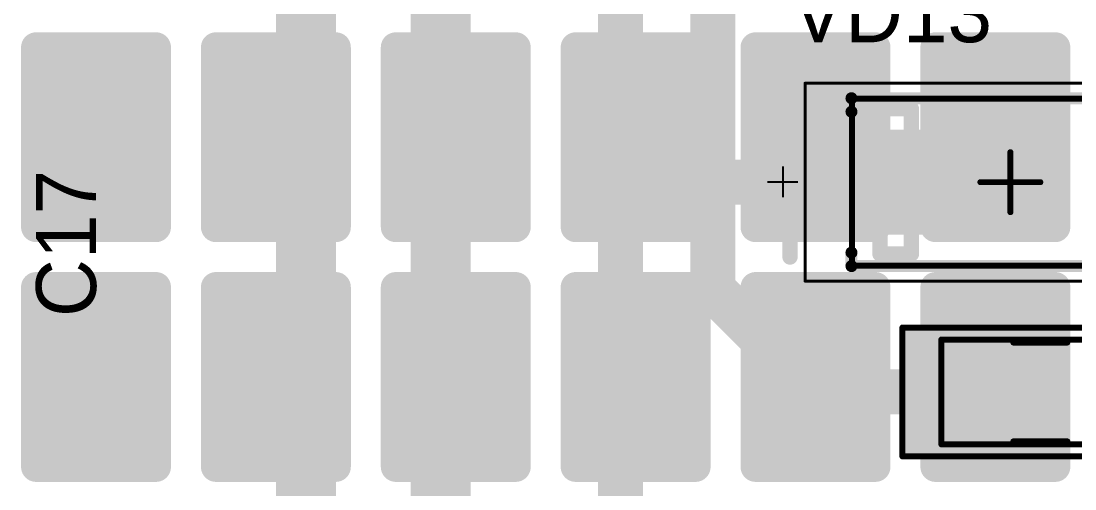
# Model space of a CAD drawing. Header units: millimetres. Extents: x 25 to 183, y 185 to 406.
# Drawn here: x 54.4 to 71.98, y 241.28 to 249.09 of the extents above; entities that cross this region are included whole.
import ezdxf

# ---------------------------------------------------------------- set-up
doc = ezdxf.new("R2010")
doc.units = ezdxf.units.MM
for name, color, linetype in [('BottomSolder', 6, 'Continuous'), ('Mechanical13', 56, 'Continuous'), ('Mechanical15', 56, 'Continuous'), ('TopLayer', 1, 'Continuous'), ('TopOverlay', 2, 'Continuous'), ('TopPaste', 8, 'Continuous'), ('TopSolder', 216, 'Continuous')]:
    doc.layers.add(name, color=color, linetype=linetype)

# ---------------------------------------------------------------- blocks, each defined once
blk = doc.blocks.new('SMD_R_1206_125')
at = {"layer": 'Mechanical13', "const_width": 0.0999998}
for points in [[(-1.64999924, -0.8749995199999999), (-1.64999924, 0.8749995199999999)], [(-1.64999924, 0.8749995199999999), (1.65000178, 0.8749995199999999)], [(1.65000178, -0.8749995199999999), (1.65000178, 0.8749995199999999)], [(-1.64999924, -0.8749995199999999), (1.65000178, -0.8749995199999999)]]:
    blk.add_lwpolyline(points, dxfattribs=at)
at = {"layer": 'Mechanical13', "const_width": 0.0499999}
for points in [[(-1.67499792, 0.8749995199999999, 1), (-1.62500056, 0.8749995199999999, 1)], [(-1.67499792, 0.8749995199999999, 1), (-1.62500056, 0.8749995199999999, 1)], [(1.6250031, 0.8749995199999999, 1), (1.67500046, 0.8749995199999999, 1)], [(1.6250031, 0.8749995199999999, 1), (1.67500046, 0.8749995199999999, 1)], [(-1.67499792, -0.8749995199999999, 1), (-1.62500056, -0.8749995199999999, 1)], [(-1.67499792, -0.8749995199999999, 1), (-1.62500056, -0.8749995199999999, 1)], [(1.6250031, -0.8749995199999999, 1), (1.67500046, -0.8749995199999999, 1)], [(1.6250031, -0.8749995199999999, 1), (1.67500046, -0.8749995199999999, 1)]]:
    blk.add_lwpolyline(points, format="xyb", close=True, dxfattribs=at)
at = {"layer": 'Mechanical15', "const_width": 0.0499999}
for points in [[(-2.32499916, -1.07499912), (-2.32499916, 1.07499912)], [(-2.32499916, 1.07499912), (2.30000048, 1.07499912)], [(2.30000048, -1.07499912), (2.30000048, 1.07499912)], [(-2.32499916, -1.07499912), (2.30000048, -1.07499912)]]:
    blk.add_lwpolyline(points, dxfattribs=at)
at = {"layer": 'Mechanical15', "const_width": 0.02499868}
for points in [[(-2.3374985, 1.07499912, 1), (-2.31249982, 1.07499912, 1)], [(-2.3374985, 1.07499912, 1), (-2.31249982, 1.07499912, 1)], [(2.28750114, 1.07499912, 1), (2.31249982, 1.07499912, 1)], [(2.28750114, 1.07499912, 1), (2.31249982, 1.07499912, 1)], [(-2.3374985, -1.07499912, 1), (-2.31249982, -1.07499912, 1)], [(-2.3374985, -1.07499912, 1), (-2.31249982, -1.07499912, 1)], [(2.28750114, -1.07499912, 1), (2.31249982, -1.07499912, 1)], [(2.28750114, -1.07499912, 1), (2.31249982, -1.07499912, 1)]]:
    blk.add_lwpolyline(points, format="xyb", close=True, dxfattribs=at)
at = {"layer": 'TopLayer'}
for points in [[(-1.05000044, -0.9249994199999999), (-1.05000044, 0.9249994199999999), (-2.14999824, -0.9249994199999999), (-2.14999824, 0.9249994199999999)], [(2.15000078, -0.9249994199999999), (2.15000078, 0.9249994199999999), (1.05000298, -0.9249994199999999), (1.05000298, 0.9249994199999999)]]:
    blk.add_solid(points, dxfattribs=at)
at = {"layer": 'TopOverlay', "const_width": 0.0999998}
for points in [[(-2.30000048, -1.07499912), (-2.30000048, 1.07499912)], [(-2.30000048, 1.07499912), (2.30000048, 1.07499912)], [(2.30000048, -1.07499912), (2.30000048, 1.07499912)], [(-0.4499991, 0.8249996199999999), (0.45000164, 0.8249996199999999)], [(-0.4499991, -0.8249996199999999), (0.45000164, -0.8249996199999999)], [(-2.30000048, -1.07499912), (2.30000048, -1.07499912)]]:
    blk.add_lwpolyline(points, dxfattribs=at)
at = {"layer": 'TopOverlay', "const_width": 0.0499999}
for points in [[(-2.32499916, 1.07499912, 1), (-2.2750018, 1.07499912, 1)], [(-2.32499916, 1.07499912, 1), (-2.2750018, 1.07499912, 1)], [(2.2750018, 1.07499912, 1), (2.32499916, 1.07499912, 1)], [(2.2750018, 1.07499912, 1), (2.32499916, 1.07499912, 1)], [(-0.47499778, 0.8249996199999999, 1), (-0.42500042, 0.8249996199999999, 1)], [(0.42500296, 0.8249996199999999, 1), (0.47500032, 0.8249996199999999, 1)], [(-0.47499778, -0.8249996199999999, 1), (-0.42500042, -0.8249996199999999, 1)], [(0.42500296, -0.8249996199999999, 1), (0.47500032, -0.8249996199999999, 1)], [(-2.32499916, -1.07499912, 1), (-2.2750018, -1.07499912, 1)], [(-2.32499916, -1.07499912, 1), (-2.2750018, -1.07499912, 1)], [(2.2750018, -1.07499912, 1), (2.32499916, -1.07499912, 1)], [(2.2750018, -1.07499912, 1), (2.32499916, -1.07499912, 1)]]:
    blk.add_lwpolyline(points, format="xyb", close=True, dxfattribs=at)
at = {"layer": 'TopPaste'}
for points in [[(-1.05000044, -0.9249994199999999), (-1.05000044, 0.9249994199999999), (-2.14999824, -0.9249994199999999), (-2.14999824, 0.9249994199999999)], [(2.15000078, -0.9249994199999999), (2.15000078, 0.9249994199999999), (1.05000298, -0.9249994199999999), (1.05000298, 0.9249994199999999)]]:
    blk.add_solid(points, dxfattribs=at)
at = {"layer": 'TopSolder'}
for points in [[(-0.9484004399999999, -1.02659942), (-0.9484004399999999, 1.02659942), (-2.25159824, -1.02659942), (-2.25159824, 1.02659942)], [(2.25160078, -1.02659942), (2.25160078, 1.02659942), (0.9484029799999999, -1.02659942), (0.9484029799999999, 1.02659942)]]:
    blk.add_solid(points, dxfattribs=at)
blk = doc.blocks.new('DO_214AC_138')
at = {"layer": 'Mechanical13'}
for points, const_width in [([(2.6399998, 1.39499848), (-2.6399998, 1.39499848)], 0.0999998), ([(-2.6399998, 1.39499848), (-2.6399998, -1.39500102)], 0.0999998), ([(2.6399998, 1.39499848), (2.6399998, -1.39500102)], 0.0999998), ([(1.64999924, 1.20000014), (1.64999924, -1.22499882)], 0.254), ([(2.17499946, 1.20000014), (1.64999924, 1.20000014)], 0.254), ([(2.17499946, 1.20000014), (2.17499946, -1.22499882)], 0.254), ([(2.17499946, -1.22499882), (1.64999924, -1.22499882)], 0.254), ([(2.6399998, -1.39500102), (-2.6399998, -1.39500102)], 0.0999998)]:
    blk.add_lwpolyline(points, dxfattribs=dict(at, const_width=const_width))
for points, const_width in [([(-2.66499848, 1.39499848, 1), (-2.61500112, 1.39499848, 1)], 0.0499999), ([(-2.66499848, 1.39499848, 1), (-2.61500112, 1.39499848, 1)], 0.0499999), ([(2.61500112, 1.39499848, 1), (2.66499848, 1.39499848, 1)], 0.0499999), ([(2.61500112, 1.39499848, 1), (2.66499848, 1.39499848, 1)], 0.0499999), ([(1.58649924, 1.20000014, 1), (1.71349924, 1.20000014, 1)], 0.127), ([(1.58649924, 1.20000014, 1), (1.71349924, 1.20000014, 1)], 0.127), ([(2.11149946, 1.20000014, 1), (2.23849946, 1.20000014, 1)], 0.127), ([(2.11149946, 1.20000014, 1), (2.23849946, 1.20000014, 1)], 0.127), ([(1.58649924, -1.22499882, 1), (1.71349924, -1.22499882, 1)], 0.127), ([(1.58649924, -1.22499882, 1), (1.71349924, -1.22499882, 1)], 0.127), ([(2.11149946, -1.22499882, 1), (2.23849946, -1.22499882, 1)], 0.127), ([(2.11149946, -1.22499882, 1), (2.23849946, -1.22499882, 1)], 0.127), ([(-2.66499848, -1.39500102, 1), (-2.61500112, -1.39500102, 1)], 0.0499999), ([(-2.66499848, -1.39500102, 1), (-2.61500112, -1.39500102, 1)], 0.0499999), ([(2.61500112, -1.39500102, 1), (2.66499848, -1.39500102, 1)], 0.0499999), ([(2.61500112, -1.39500102, 1), (2.66499848, -1.39500102, 1)], 0.0499999)]:
    blk.add_lwpolyline(points, format="xyb", close=True, dxfattribs=dict(at, const_width=const_width))
blk.add_solid([(-2.6399744, -1.39499594), (-1.9298158, -1.39499594), (-2.6399744, 1.39500102), (-1.9298158, 1.39500102)], dxfattribs=at)
at = {"layer": 'Mechanical15'}
for points, const_width in [([(3.4249995, 1.64999924), (-3.4249995, 1.64999924)], 0.0499999), ([(-3.4249995, 1.64999924), (-3.4249995, -1.64999924)], 0.0499999), ([(3.4249995, 1.64999924), (3.4249995, -1.64999924)], 0.0499999), ([(0, 0.499999), (0, -0.50000154)], 0.0999998), ([(0.499999, 0), (-0.499999, 0)], 0.0999998), ([(3.4249995, -1.64999924), (-3.4249995, -1.64999924)], 0.0499999)]:
    blk.add_lwpolyline(points, dxfattribs=dict(at, const_width=const_width))
for points, const_width in [([(-3.43749884, 1.64999924, 1), (-3.41250016, 1.64999924, 1)], 0.02499868), ([(-3.43749884, 1.64999924, 1), (-3.41250016, 1.64999924, 1)], 0.02499868), ([(3.41250016, 1.64999924, 1), (3.43749884, 1.64999924, 1)], 0.02499868), ([(3.41250016, 1.64999924, 1), (3.43749884, 1.64999924, 1)], 0.02499868), ([(-0.02499868, 0.499999, 1), (0.02499868, 0.499999, 1)], 0.0499999), ([(-0.52499768, 0, 1), (-0.47500032, 0, 1)], 0.0499999), ([(0.47500032, 0, 1), (0.52499768, 0, 1)], 0.0499999), ([(-0.02499868, -0.50000154, 1), (0.02499868, -0.50000154, 1)], 0.0499999), ([(-3.43749884, -1.64999924, 1), (-3.41250016, -1.64999924, 1)], 0.02499868), ([(-3.43749884, -1.64999924, 1), (-3.41250016, -1.64999924, 1)], 0.02499868), ([(3.41250016, -1.64999924, 1), (3.43749884, -1.64999924, 1)], 0.02499868), ([(3.41250016, -1.64999924, 1), (3.43749884, -1.64999924, 1)], 0.02499868)]:
    blk.add_lwpolyline(points, format="xyb", close=True, dxfattribs=dict(at, const_width=const_width))
at = {"layer": 'TopLayer'}
for points in [[(-1.29999994, -0.77499972), (-1.29999994, 0.77499972), (-3.30000102, -0.77499972), (-3.30000102, 0.77499972)], [(3.30000102, -0.77499972), (3.30000102, 0.77499972), (1.29999994, -0.77499972), (1.29999994, 0.77499972)]]:
    blk.add_solid(points, dxfattribs=at)
at = {"layer": 'TopOverlay'}
for p, q in [((3.7960808, -0.25979374), (3.7960808, 0.24804116)), ((4.04999952, -0.00587756), (3.54216462, -0.00587756))]:
    blk.add_line(p, q, dxfattribs=at)
for points, const_width in [([(-2.64999978, 1.39999974), (-2.64999978, 1.17499892)], 0.1999996), ([(2.64999978, 1.39999974), (-2.64999978, 1.39999974)], 0.1999996), ([(2.64999978, 1.39999974), (2.64999978, 1.17499892)], 0.1999996), ([(3.674999, 1.25000004), (3.674999, -1.25000004)], 0.254), ([(-2.64999978, -1.17500146), (-2.64999978, -1.39999974)], 0.1999996), ([(2.64999978, -1.17500146), (2.64999978, -1.39999974)], 0.1999996), ([(2.64999978, -1.39999974), (-2.64999978, -1.39999974)], 0.1999996)]:
    blk.add_lwpolyline(points, dxfattribs=dict(at, const_width=const_width))
for points, const_width in [([(-2.69999968, 1.39999974, 1), (-2.59999988, 1.39999974, 1)], 0.0999998), ([(-2.69999968, 1.39999974, 1), (-2.59999988, 1.39999974, 1)], 0.0999998), ([(2.59999988, 1.39999974, 1), (2.69999968, 1.39999974, 1)], 0.0999998), ([(2.59999988, 1.39999974, 1), (2.69999968, 1.39999974, 1)], 0.0999998), ([(-2.69999968, 1.17499892, 1), (-2.59999988, 1.17499892, 1)], 0.0999998), ([(2.59999988, 1.17499892, 1), (2.69999968, 1.17499892, 1)], 0.0999998), ([(3.611499, 1.25000004, 1), (3.738499, 1.25000004, 1)], 0.127), ([(-2.69999968, -1.17500146, 1), (-2.59999988, -1.17500146, 1)], 0.0999998), ([(2.59999988, -1.17500146, 1), (2.69999968, -1.17500146, 1)], 0.0999998), ([(3.611499, -1.25000004, 1), (3.738499, -1.25000004, 1)], 0.127), ([(-2.69999968, -1.39999974, 1), (-2.59999988, -1.39999974, 1)], 0.0999998), ([(-2.69999968, -1.39999974, 1), (-2.59999988, -1.39999974, 1)], 0.0999998), ([(2.59999988, -1.39999974, 1), (2.69999968, -1.39999974, 1)], 0.0999998), ([(2.59999988, -1.39999974, 1), (2.69999968, -1.39999974, 1)], 0.0999998)]:
    blk.add_lwpolyline(points, format="xyb", close=True, dxfattribs=dict(at, const_width=const_width))
at = {"layer": 'TopPaste'}
for points in [[(-1.29999994, -0.77499972), (-1.29999994, 0.77499972), (-3.30000102, -0.77499972), (-3.30000102, 0.77499972)], [(3.30000102, -0.77499972), (3.30000102, 0.77499972), (1.29999994, -0.77499972), (1.29999994, 0.77499972)]]:
    blk.add_solid(points, dxfattribs=at)
at = {"layer": 'TopSolder'}
for points in [[(-1.19839994, -0.87659972), (-1.19839994, 0.87659972), (-3.40160102, -0.87659972), (-3.40160102, 0.87659972)], [(3.40160102, -0.87659972), (3.40160102, 0.87659972), (1.19839994, -0.87659972), (1.19839994, 0.87659972)]]:
    blk.add_solid(points, dxfattribs=at)

msp = doc.modelspace()

# ---------------------------------------------------------------- linework, layer by layer
at = {"layer": 'BottomSolder', "const_width": 0.2499995}
for points in [[(54.52500144, 248.649998, 1), (54.77499839999999, 248.649998, 1)], [(56.52500251999999, 248.649998, 1), (56.77499948, 248.649998, 1)], [(57.5250056, 248.65000308, 1), (57.77500256, 248.65000308, 1)], [(59.52500668, 248.65000308, 1), (59.77500363999999, 248.65000308, 1)], [(60.52500214, 248.649998, 1), (60.7749991, 248.649998, 1)], [(62.52500321999999, 248.649998, 1), (62.77500018, 248.649998, 1)], [(63.52500121999999, 248.649998, 1), (63.77499818, 248.649998, 1)], [(65.5250023, 248.649998, 1), (65.77499926, 248.649998, 1)], [(66.52500284, 248.649998, 1), (66.7749998, 248.649998, 1)], [(68.52500392, 248.649998, 1), (68.77500088, 248.649998, 1)], [(69.52500192, 248.65000054, 1), (69.77499888, 248.65000054, 1)], [(71.525003, 248.65000054, 1), (71.77499996, 248.65000054, 1)], [(54.52500144, 245.64999892, 1), (54.77499839999999, 245.64999892, 1)], [(56.52500251999999, 245.64999892, 1), (56.77499948, 245.64999892, 1)], [(57.5250056, 245.650004, 1), (57.77500256, 245.650004, 1)], [(59.52500668, 245.650004, 1), (59.77500363999999, 245.650004, 1)], [(60.52500214, 245.64999892, 1), (60.7749991, 245.64999892, 1)], [(62.52500321999999, 245.64999892, 1), (62.77500018, 245.64999892, 1)], [(63.52500121999999, 245.64999892, 1), (63.77499818, 245.64999892, 1)], [(65.5250023, 245.64999892, 1), (65.77499926, 245.64999892, 1)], [(66.52500284, 245.64999892, 1), (66.7749998, 245.64999892, 1)], [(68.52500392, 245.64999892, 1), (68.77500088, 245.64999892, 1)], [(69.52500192, 245.65000146, 1), (69.77499888, 245.65000146, 1)], [(71.525003, 245.65000146, 1), (71.77499996, 245.65000146, 1)], [(54.52500144, 244.64999838, 1), (54.77499839999999, 244.64999838, 1)], [(56.52500251999999, 244.64999838, 1), (56.77499948, 244.64999838, 1)], [(57.5250056, 244.65000346, 1), (57.77500256, 244.65000346, 1)], [(59.52500668, 244.65000346, 1), (59.77500363999999, 244.65000346, 1)], [(60.52500214, 244.64999838, 1), (60.7749991, 244.64999838, 1)], [(62.52500321999999, 244.64999838, 1), (62.77500018, 244.64999838, 1)], [(63.52500121999999, 244.64999838, 1), (63.77499818, 244.64999838, 1)], [(65.5250023, 244.64999838, 1), (65.77499926, 244.64999838, 1)], [(66.52500284, 244.64999838, 1), (66.7749998, 244.64999838, 1)], [(68.52500392, 244.64999838, 1), (68.77500088, 244.64999838, 1)], [(69.52500192, 244.65000092, 1), (69.77499888, 244.65000092, 1)], [(71.525003, 244.65000092, 1), (71.77499996, 244.65000092, 1)], [(54.52500144, 241.6499993, 1), (54.77499839999999, 241.6499993, 1)], [(56.52500251999999, 241.6499993, 1), (56.77499948, 241.6499993, 1)], [(57.5250056, 241.65000438, 1), (57.77500256, 241.65000438, 1)], [(59.52500668, 241.65000438, 1), (59.77500363999999, 241.65000438, 1)], [(60.52500214, 241.6499993, 1), (60.7749991, 241.6499993, 1)], [(62.52500321999999, 241.6499993, 1), (62.77500018, 241.6499993, 1)], [(63.52500121999999, 241.6499993, 1), (63.77499818, 241.6499993, 1)], [(65.5250023, 241.6499993, 1), (65.77499926, 241.6499993, 1)], [(66.52500284, 241.6499993, 1), (66.7749998, 241.6499993, 1)], [(68.52500392, 241.6499993, 1), (68.77500088, 241.6499993, 1)], [(69.52500192, 241.65000184, 1), (69.77499888, 241.65000184, 1)], [(71.525003, 241.65000184, 1), (71.77499996, 241.65000184, 1)]]:
    msp.add_lwpolyline(points, format="xyb", close=True, dxfattribs=at)
at = {"layer": 'BottomSolder'}
for points in [[(56.650001, 245.39999942), (56.650001, 248.8999975), (54.64999992, 245.39999942), (54.64999992, 248.8999975)], [(59.65000516, 245.4000045), (59.65000516, 248.90000258), (57.65000408, 245.4000045), (57.65000408, 248.90000258)], [(62.6500017, 245.39999942), (62.6500017, 248.8999975), (60.65000062, 245.39999942), (60.65000062, 248.8999975)], [(65.65000078, 245.39999942), (65.65000078, 248.8999975), (63.6499997, 245.39999942), (63.6499997, 248.8999975)], [(68.65000239999999, 245.39999942), (68.65000239999999, 248.8999975), (66.65000132, 245.39999942), (66.65000132, 248.8999975)], [(71.65000148, 245.40000196), (71.65000148, 248.90000004), (69.6500004, 245.40000196), (69.6500004, 248.90000004)], [(56.9000005, 245.64999892), (56.9000005, 248.649998), (54.40000042, 245.64999892), (54.40000042, 248.649998)], [(59.90000465999999, 245.650004), (59.90000465999999, 248.65000308), (57.40000457999999, 245.650004), (57.40000457999999, 248.65000308)], [(62.9000012, 245.64999892), (62.9000012, 248.649998), (60.40000112, 245.64999892), (60.40000112, 248.649998)], [(65.90000028, 245.64999892), (65.90000028, 248.649998), (63.40000019999999, 245.64999892), (63.40000019999999, 248.649998)], [(68.90000189999999, 245.64999892), (68.90000189999999, 248.649998), (66.40000182, 245.64999892), (66.40000182, 248.649998)], [(71.90000098, 245.65000146), (71.90000098, 248.65000054), (69.4000009, 245.65000146), (69.4000009, 248.65000054)], [(56.650001, 241.3999998), (56.650001, 244.89999788), (54.64999992, 241.3999998), (54.64999992, 244.89999788)], [(59.65000516, 241.40000488), (59.65000516, 244.90000296), (57.65000408, 241.40000488), (57.65000408, 244.90000296)], [(62.6500017, 241.3999998), (62.6500017, 244.89999788), (60.65000062, 241.3999998), (60.65000062, 244.89999788)], [(65.65000078, 241.3999998), (65.65000078, 244.89999788), (63.6499997, 241.3999998), (63.6499997, 244.89999788)], [(68.65000239999999, 241.3999998), (68.65000239999999, 244.89999788), (66.65000132, 241.3999998), (66.65000132, 244.89999788)], [(71.65000148, 241.40000234), (71.65000148, 244.90000042), (69.6500004, 241.40000234), (69.6500004, 244.90000042)], [(56.9000005, 241.6499993), (56.9000005, 244.64999838), (54.40000042, 241.6499993), (54.40000042, 244.64999838)], [(59.90000465999999, 241.65000438), (59.90000465999999, 244.65000346), (57.40000457999999, 241.65000438), (57.40000457999999, 244.65000346)], [(62.9000012, 241.6499993), (62.9000012, 244.64999838), (60.40000112, 241.6499993), (60.40000112, 244.64999838)], [(65.90000028, 241.6499993), (65.90000028, 244.64999838), (63.40000019999999, 241.6499993), (63.40000019999999, 244.64999838)], [(68.90000189999999, 241.6499993), (68.90000189999999, 244.64999838), (66.40000182, 241.6499993), (66.40000182, 244.64999838)], [(71.90000098, 241.65000184), (71.90000098, 244.65000092), (69.4000009, 241.65000184), (69.4000009, 244.65000092)]]:
    msp.add_solid(points, dxfattribs=at)
at = {"layer": 'TopLayer'}
for points, const_width in [([(64.40000074, 237.89999918), (64.40000074, 256.64999978)], 0.75000104), ([(65.9400002, 246.39999996), (65.9400002, 256.6899997)], 0.75000104), ([(59.15000108, 234.14999906), (59.15000108, 252.40000066)], 1.00000054), ([(61.39999912, 234.14999906), (61.39999912, 251.89999912)], 1.00000054), ([(65.9400002, 246.39999996), (68.59999995999999, 246.39999996)], 0.75000104), ([(65.9400002, 244.610001), (65.9400002, 246.39999996)], 0.75000104), ([(65.9400002, 244.610001), (67.65000186, 242.89999934)], 0.75000104), ([(67.65000186, 242.89999934), (69.79999756, 242.89999934)], 0.75000104), ([(69.79999756, 242.89999934), (69.80000009999999, 242.90000188)], 0.75000104)]:
    msp.add_lwpolyline(points, dxfattribs=dict(at, const_width=const_width))
at = {"layer": 'TopLayer', "const_width": 0.37500052}
for points in [[(65.75249993999999, 246.39999996, 1), (66.12750046, 246.39999996, 1)], [(65.75249993999999, 246.39999996, 1), (66.12750046, 246.39999996, 1)], [(65.75249993999999, 246.39999996, 1), (66.12750046, 246.39999996, 1)], [(68.4124997, 246.39999996, 1), (68.78750022, 246.39999996, 1)], [(65.75249993999999, 244.610001, 1), (66.12750046, 244.610001, 1)], [(65.75249993999999, 244.610001, 1), (66.12750046, 244.610001, 1)], [(67.4625016, 242.89999934, 1), (67.83750212, 242.89999934, 1)], [(67.4625016, 242.89999934, 1), (67.83750212, 242.89999934, 1)], [(69.6124973, 242.89999934, 1), (69.98749782, 242.89999934, 1)], [(69.6124973, 242.89999934, 1), (69.98749782, 242.89999934, 1)], [(69.61249984, 242.90000188, 1), (69.98750036, 242.90000188, 1)]]:
    msp.add_lwpolyline(points, format="xyb", close=True, dxfattribs=at)

# ---------------------------------------------------------------- block references
at = {"rotation": 180}
msp.add_blockref('DO_214AC_138', (70.90000044, 246.39999996), dxfattribs=at)
msp.add_blockref('SMD_R_1206_125', (71.39999944, 242.90000188))

# ---------------------------------------------------------------- texts
at = {"layer": 'TopOverlay'}
msp.add_text('VD13', height=1.00000054, dxfattribs=at).set_placement((67.24979945999999, 248.73460032))
msp.add_text('C17', height=1.00000054, rotation=90, dxfattribs=at).set_placement((55.65000045999999, 244.14999938))

doc.saveas('drawing.dxf')
